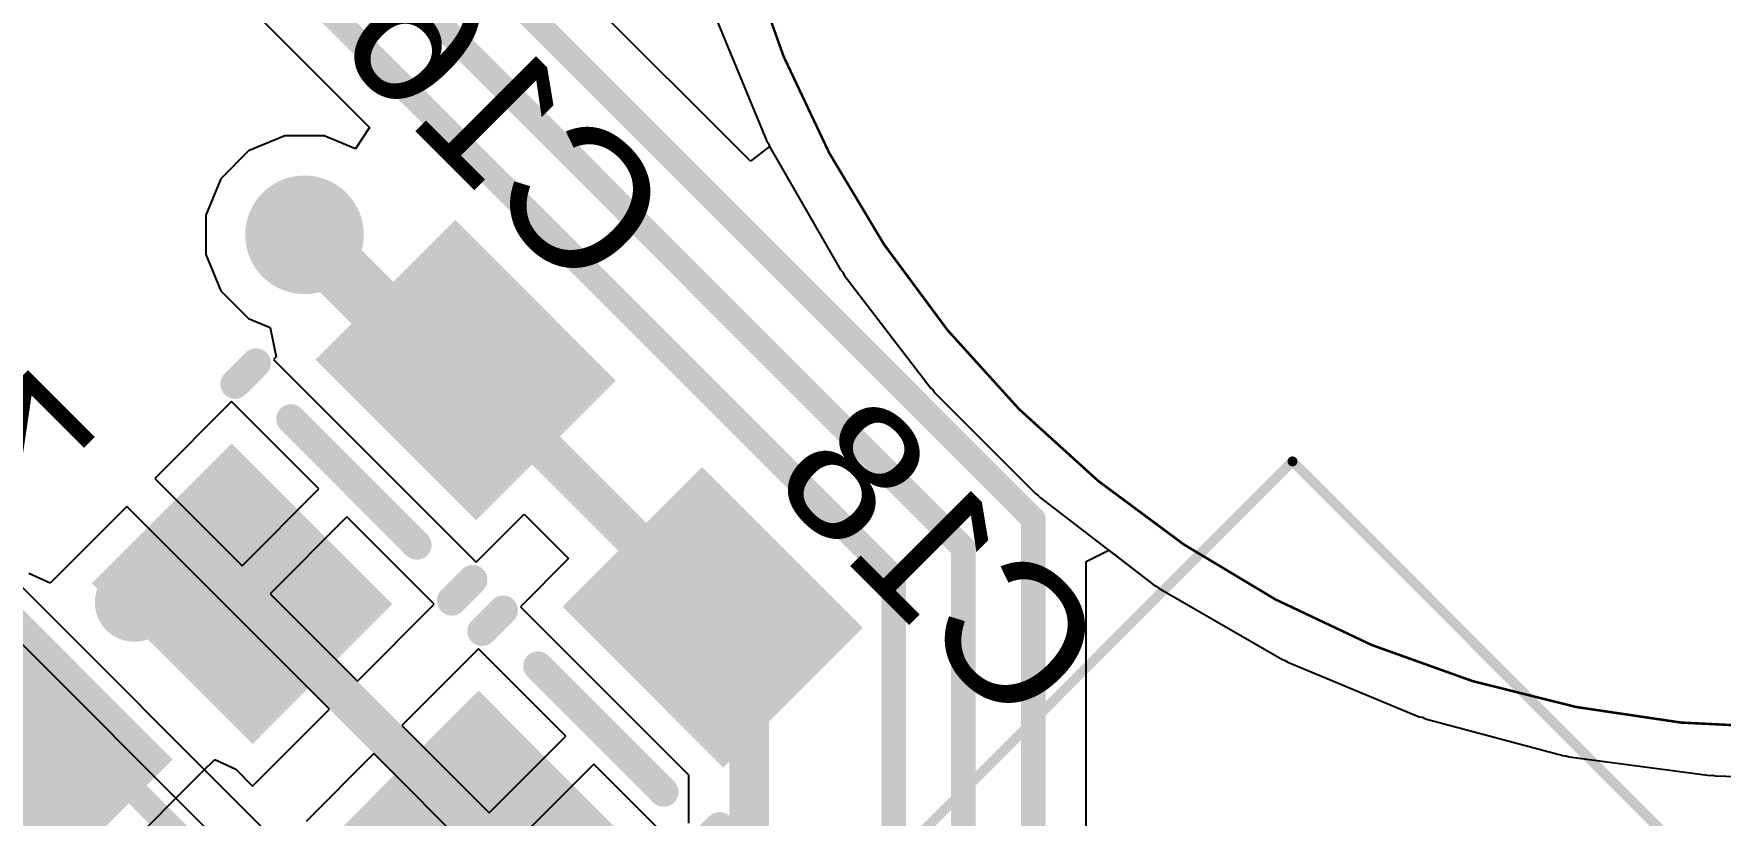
# Model space of a CAD drawing. Header units: inches. Extents: x -0.1 to 88.5, y -0.1 to 66.5.
# Drawn here: x 11.63 to 20.16, y 14.56 to 18.52 of the extents above; entities that cross this region are included whole.
import ezdxf

# ---------------------------------------------------------------- set-up
doc = ezdxf.new("R2010")
doc.units = ezdxf.units.IN
for name, color, linetype in [('Bottom Layer', 5, 'Continuous'), ('Bottom Overlay', 54, 'Continuous'), ('Bottom Paste', 16, 'Continuous'), ('Bottom Solder', 6, 'Continuous'), ('Mechanical 13', 56, 'Continuous'), ('Mechanical 15', 56, 'Continuous'), ('Mechanical 3', 76, 'Continuous'), ('Top Layer', 1, 'Continuous'), ('Via Holes', 16, 'Continuous')]:
    doc.layers.add(name, color=color, linetype=linetype)
doc.styles.add('Arial', font='', dxfattribs={"height": 0.2})
doc.styles.get('Arial').set_extended_font_data('Arial')

# ---------------------------------------------------------------- blocks, each defined once
blk = doc.blocks.new('LQFP48_B_81')
at = {"layer": 'Mechanical 15'}
for points in [[(-5.19999976, -5.19999976, 0.0499999, 0.0499999, 0), (-5.19999976, 5.19999976, 0.0499999, 0.0499999, 0)], [(-5.19999976, 5.19999976, 0.0499999, 0.0499999, 0), (5.19999976, 5.19999976, 0.0499999, 0.0499999, 0)]]:
    blk.add_lwpolyline(points, format="xyseb", dxfattribs=at)
blk.add_lwpolyline([(-5.2124991, 5.19999976, 0.02499868, 0.02499868, 1), (-5.18750042, 5.19999976, 0.02499868, 0.02499868, 1)], format="xyseb", close=True, dxfattribs=at)
blk.add_lwpolyline([(-5.2124991, 5.19999976, 0.02499868, 0.02499868, 1), (-5.18750042, 5.19999976, 0.02499868, 0.02499868, 1)], format="xyseb", close=True, dxfattribs=at)
blk = doc.blocks.new('QSMD3_2_2_5_B_83')
at = {"layer": 'Bottom Layer'}
for points in [[(-0.52500022, 2.95000045), (0.52500022, 2.95000045), (0.52500022, 1.65000051), (-0.52500022, 1.65000051)], [(1.32499862, 2.95000045), (2.37499906, 2.95000045), (2.37499906, 1.65000051), (1.32499862, 1.65000051)], [(-0.52500022, 0.64999997), (0.52500022, 0.64999997), (0.52500022, -0.64999997), (-0.52500022, -0.64999997)], [(1.32499608, 0.64999997), (2.37499652, 0.64999997), (2.37499652, -0.64999997), (1.32499608, -0.64999997)]]:
    blk.add_hatch(color=5, dxfattribs=at).paths.add_polyline_path(points)
at = {"layer": 'Bottom Paste'}
for points in [[(-0.52500022, 2.95000045), (0.52500022, 2.95000045), (0.52500022, 1.65000051), (-0.52500022, 1.65000051)], [(1.32499862, 2.95000045), (2.37499906, 2.95000045), (2.37499906, 1.65000051), (1.32499862, 1.65000051)], [(-0.52500022, 0.64999997), (0.52500022, 0.64999997), (0.52500022, -0.64999997), (-0.52500022, -0.64999997)], [(1.32499608, 0.64999997), (2.37499652, 0.64999997), (2.37499652, -0.64999997), (1.32499608, -0.64999997)]]:
    blk.add_hatch(color=16, dxfattribs=at).paths.add_polyline_path(points)
at = {"layer": 'Bottom Solder'}
for points in [[(-0.57500012, 3.00000035), (0.57500012, 3.00000035), (0.57500012, 1.60000061), (-0.57500012, 1.60000061)], [(1.27499872, 3.00000035), (2.42499896, 3.00000035), (2.42499896, 1.60000061), (1.27499872, 1.60000061)], [(-0.57500012, 0.69999987), (0.57500012, 0.69999987), (0.57500012, -0.69999987), (-0.57500012, -0.69999987)], [(1.27499618, 0.69999987), (2.42499642, 0.69999987), (2.42499642, -0.69999987), (1.27499618, -0.69999987)]]:
    blk.add_hatch(color=6, dxfattribs=at).paths.add_polyline_path(points)
at = {"layer": 'Bottom Overlay'}
for points in [[(-0.32499808, 1.0200005, 0.127, 0.127, 0), (-0.32499808, 1.18000018, 0.127, 0.127, 0)], [(2.175002, 1.0200005, 0.127, 0.127, 0), (2.175002, 1.18000018, 0.127, 0.127, 0)]]:
    blk.add_lwpolyline(points, format="xyseb", dxfattribs=at)
for points in [[(-0.35674808, 1.18000018, 0.0635, 0.0635, 1), (-0.29324808, 1.18000018, 0.0635, 0.0635, 1)], [(2.143252, 1.18000018, 0.0635, 0.0635, 1), (2.206752, 1.18000018, 0.0635, 0.0635, 1)], [(-0.35674808, 1.0200005, 0.0635, 0.0635, 1), (-0.29324808, 1.0200005, 0.0635, 0.0635, 1)], [(2.143252, 1.0200005, 0.0635, 0.0635, 1), (2.206752, 1.0200005, 0.0635, 0.0635, 1)]]:
    blk.add_lwpolyline(points, format="xyseb", close=True, dxfattribs=at)
at = {"layer": 'Mechanical 13'}
for points in [[(-0.32499808, -0.4499991, 0.127, 0.127, 0), (-0.32499808, 2.74999958, 0.127, 0.127, 0)], [(2.175002, 2.74999958, 0.127, 0.127, 0), (-0.32499808, 2.74999958, 0.127, 0.127, 0)], [(2.175002, -0.4499991, 0.127, 0.127, 0), (2.175002, 2.74999958, 0.127, 0.127, 0)], [(2.175002, -0.4499991, 0.127, 0.127, 0), (-0.32499808, -0.4499991, 0.127, 0.127, 0)]]:
    blk.add_lwpolyline(points, format="xyseb", dxfattribs=at)
for points in [[(-0.35674808, 2.74999958, 0.0635, 0.0635, 1), (-0.29324808, 2.74999958, 0.0635, 0.0635, 1)], [(-0.35674808, 2.74999958, 0.0635, 0.0635, 1), (-0.29324808, 2.74999958, 0.0635, 0.0635, 1)], [(2.143252, 2.74999958, 0.0635, 0.0635, 1), (2.206752, 2.74999958, 0.0635, 0.0635, 1)], [(2.143252, 2.74999958, 0.0635, 0.0635, 1), (2.206752, 2.74999958, 0.0635, 0.0635, 1)], [(-0.90000074, 0, 0.1999996, 0.1999996, 1), (-1.10000034, 0, 0.1999996, 0.1999996, 1)], [(-1.15000024, 0, 0.0999998, 0.0999998, 1), (-1.05000044, 0, 0.0999998, 0.0999998, 1)], [(-0.95000064, 0, 0.0999998, 0.0999998, 1), (-0.8500008399999999, 0, 0.0999998, 0.0999998, 1)], [(-0.35674808, -0.4499991, 0.0635, 0.0635, 1), (-0.29324808, -0.4499991, 0.0635, 0.0635, 1)], [(-0.35674808, -0.4499991, 0.0635, 0.0635, 1), (-0.29324808, -0.4499991, 0.0635, 0.0635, 1)], [(2.143252, -0.4499991, 0.0635, 0.0635, 1), (2.206752, -0.4499991, 0.0635, 0.0635, 1)], [(2.143252, -0.4499991, 0.0635, 0.0635, 1), (2.206752, -0.4499991, 0.0635, 0.0635, 1)]]:
    blk.add_lwpolyline(points, format="xyseb", close=True, dxfattribs=at)
blk = doc.blocks.new('0603C_B_124')
at = {"layer": 'Bottom Layer'}
for points in [[(-0.3500005699999999, 0.5250002199999999), (-0.3500005700000001, -0.52500022), (-1.25000131, -0.5250002199999999), (-1.25000131, 0.52500022)], [(1.24999877, 0.5250002199999999), (1.24999877, -0.52500022), (0.3499980299999999, -0.5250002199999999), (0.34999803, 0.52500022)]]:
    blk.add_hatch(color=5, dxfattribs=at).paths.add_polyline_path(points)
at = {"layer": 'Bottom Paste'}
for points in [[(-0.3500005699999999, 0.5250002199999999), (-0.3500005700000001, -0.52500022), (-1.25000131, -0.5250002199999999), (-1.25000131, 0.52500022)], [(1.24999877, 0.5250002199999999), (1.24999877, -0.52500022), (0.3499980299999999, -0.5250002199999999), (0.34999803, 0.52500022)]]:
    blk.add_hatch(color=16, dxfattribs=at).paths.add_polyline_path(points)
at = {"layer": 'Bottom Solder'}
for points in [[(-0.3000006699999999, 0.5750001199999999), (-0.3000006700000001, -0.57500012), (-1.30000121, -0.5750001199999999), (-1.30000121, 0.57500012)], [(1.29999867, 0.5750001199999999), (1.29999867, -0.57500012), (0.2999981299999999, -0.5750001199999999), (0.29999813, 0.57500012)]]:
    blk.add_hatch(color=6, dxfattribs=at).paths.add_polyline_path(points)
at = {"layer": 'Bottom Overlay'}
for points in [[(-0.07500366, 0.77499972, 0.1499997, 0.1499997, 0), (0.07499858, 0.77499972, 0.1499997, 0.1499997, 0)], [(0, 0.4500016399999999, 0.1499997, 0.1499997, 0), (0, -0.4500016399999999, 0.1499997, 0.1499997, 0)], [(-0.07500366, -0.77499972, 0.1499997, 0.1499997, 0), (0.07499858, -0.77499972, 0.1499997, 0.1499997, 0)]]:
    blk.add_lwpolyline(points, format="xyseb", dxfattribs=at)
for points in [[(-0.11250422, 0.77499972, 0.07499858, 0.07499858, 1), (-0.0375031, 0.77499972, 0.07499858, 0.07499858, 1)], [(0.03749802, 0.77499972, 0.07499858, 0.07499858, 1), (0.11249914, 0.77499972, 0.07499858, 0.07499858, 1)], [(-0.03750056, 0.4500016399999999, 0.07499858, 0.07499858, 1), (0.03750056, 0.4500016399999999, 0.07499858, 0.07499858, 1)], [(-0.03750056, -0.4500016399999999, 0.07499858, 0.07499858, 1), (0.03750056, -0.4500016399999999, 0.07499858, 0.07499858, 1)], [(-0.11250422, -0.77499972, 0.07499858, 0.07499858, 1), (-0.0375031, -0.77499972, 0.07499858, 0.07499858, 1)], [(0.03749802, -0.77499972, 0.07499858, 0.07499858, 1), (0.11249914, -0.77499972, 0.07499858, 0.07499858, 1)]]:
    blk.add_lwpolyline(points, format="xyseb", close=True, dxfattribs=at)
blk = doc.blocks.new('0603C_B_126')
at = {"layer": 'Bottom Layer'}
for points in [[(-0.3500005699999999, 0.5250002199999999), (-0.3500005700000001, -0.52500022), (-1.25000131, -0.5250002199999999), (-1.25000131, 0.52500022)], [(1.24999877, 0.5250002199999999), (1.24999877, -0.52500022), (0.3499980299999999, -0.5250002199999999), (0.34999803, 0.52500022)]]:
    blk.add_hatch(color=5, dxfattribs=at).paths.add_polyline_path(points)
at = {"layer": 'Bottom Paste'}
for points in [[(-0.3500005699999999, 0.5250002199999999), (-0.3500005700000001, -0.52500022), (-1.25000131, -0.5250002199999999), (-1.25000131, 0.52500022)], [(1.24999877, 0.5250002199999999), (1.24999877, -0.52500022), (0.3499980299999999, -0.5250002199999999), (0.34999803, 0.52500022)]]:
    blk.add_hatch(color=16, dxfattribs=at).paths.add_polyline_path(points)
at = {"layer": 'Bottom Solder'}
for points in [[(-0.3000006699999999, 0.5750001199999999), (-0.3000006700000001, -0.57500012), (-1.30000121, -0.5750001199999999), (-1.30000121, 0.57500012)], [(1.29999867, 0.5750001199999999), (1.29999867, -0.57500012), (0.2999981299999999, -0.5750001199999999), (0.29999813, 0.57500012)]]:
    blk.add_hatch(color=6, dxfattribs=at).paths.add_polyline_path(points)
at = {"layer": 'Bottom Overlay'}
for points in [[(-0.07500366, 0.77499972, 0.1499997, 0.1499997, 0), (0.07499858, 0.77499972, 0.1499997, 0.1499997, 0)], [(0, 0.4500016399999999, 0.1499997, 0.1499997, 0), (0, -0.4500016399999999, 0.1499997, 0.1499997, 0)], [(-0.07500366, -0.77499972, 0.1499997, 0.1499997, 0), (0.07499858, -0.77499972, 0.1499997, 0.1499997, 0)]]:
    blk.add_lwpolyline(points, format="xyseb", dxfattribs=at)
for points in [[(-0.11250422, 0.77499972, 0.07499858, 0.07499858, 1), (-0.0375031, 0.77499972, 0.07499858, 0.07499858, 1)], [(0.03749802, 0.77499972, 0.07499858, 0.07499858, 1), (0.11249914, 0.77499972, 0.07499858, 0.07499858, 1)], [(-0.03750056, 0.4500016399999999, 0.07499858, 0.07499858, 1), (0.03750056, 0.4500016399999999, 0.07499858, 0.07499858, 1)], [(-0.03750056, -0.4500016399999999, 0.07499858, 0.07499858, 1), (0.03750056, -0.4500016399999999, 0.07499858, 0.07499858, 1)], [(-0.11250422, -0.77499972, 0.07499858, 0.07499858, 1), (-0.0375031, -0.77499972, 0.07499858, 0.07499858, 1)], [(0.03749802, -0.77499972, 0.07499858, 0.07499858, 1), (0.11249914, -0.77499972, 0.07499858, 0.07499858, 1)]]:
    blk.add_lwpolyline(points, format="xyseb", close=True, dxfattribs=at)

msp = doc.modelspace()

# ---------------------------------------------------------------- hatches: boundary and pattern name
at = {"layer": 'Bottom Layer'}
h = msp.add_hatch(color=5, dxfattribs=at)
edge = h.paths.add_edge_path()
edge.add_arc((12.9999994, 17.50000056), 0.2999994, 0, 360)
at = {"layer": 'Top Layer'}
h = msp.add_hatch(color=1, dxfattribs=at)
edge = h.paths.add_edge_path()
edge.add_arc((12.9999994, 17.50000056), 0.2999994, 0, 360)
at = {"layer": 'Via Holes'}
h = msp.add_hatch(color=7, dxfattribs=at)
edge = h.paths.add_edge_path()
edge.add_arc((12.9999994, 17.50000056), 0.1499997, 0, 360)

# ---------------------------------------------------------------- linework, layer by layer
at = {"layer": 'Bottom Layer'}
for p, q in [((15.2562687, 17.8722401), (12.76764274, 20.36086606)), ((11.63913598, 19.7323583), (13.32918848, 18.04230834)), ((15.06275372, 18.64089236), (15.33806686, 17.97622262)), ((13.32918848, 18.04230834), (13.25724806, 17.93464282)), ((12.90054316, 17.99999956), (12.71677162, 17.92388084)), ((13.09945564, 17.99999956), (12.90054316, 17.99999956)), ((13.25724806, 17.93464282), (13.09945564, 17.99999956)), ((15.3528141, 17.94632174), (15.2562687, 17.8722401)), ((15.33806686, 17.97622262), (15.34740898, 17.96223992)), ((15.34740898, 17.96223992), (15.3528141, 17.94632174)), ((12.71677162, 17.92388084), (12.57611912, 17.78322834)), ((12.57611912, 17.78322834), (12.5000004, 17.5994568)), ((12.5000004, 17.5994568), (12.5000004, 17.40054432)), ((12.5000004, 17.40054432), (12.57611912, 17.21677278)), ((12.57611912, 17.21677278), (12.71677162, 17.07612028)), ((12.71677162, 17.07612028), (12.82597638, 17.03088796)), ((12.82597638, 17.03088796), (12.85736062, 16.88266626)), ((12.85736062, 16.88266626), (12.84341094, 16.86871658)), ((12.84341094, 16.86871658), (13.86871496, 15.84341256)), ((12.6312803, 16.65658594), (12.24237074, 16.26767638)), ((13.07322252, 16.21464372), (12.6312803, 16.65658594)), ((12.24237074, 16.26767638), (12.68431296, 15.8257367)), ((12.68431296, 15.8257367), (13.07322252, 16.21464372)), ((12.10095116, 16.1262568), (11.77294826, 15.7982539)), ((12.6136019, 15.61360352), (12.10095116, 16.1262568)), ((13.2146421, 16.07322414), (12.82573508, 15.68431458)), ((13.65658432, 15.63128192), (13.2146421, 16.07322414)), ((13.86871496, 15.84341256), (14.11204188, 16.08673948)), ((14.11204188, 16.08673948), (14.33674044, 15.862046)), ((16.95595796, 15.84805822), (17.06986172, 15.90422778)), ((17.06986172, 15.90422778), (17.29554834, 15.73105312)), ((11.77294826, 15.7982539), (11.7120416, 15.73734978)), ((14.33674044, 15.862046), (14.09341098, 15.61871654)), ((16.95595796, 14.43058836), (16.95595796, 15.84805822)), ((11.7120416, 15.73734978), (11.6053108, 15.78628542)), ((17.29554834, 15.73105312), (17.31063086, 15.723616)), ((17.31063086, 15.723616), (17.32327244, 15.7125289)), ((17.32327244, 15.7125289), (17.9463192, 15.3528141)), ((12.82573508, 15.68431458), (13.26767476, 15.24237236)), ((13.26767476, 15.24237236), (13.65658432, 15.63128192)), ((13.12625518, 15.10095278), (12.6136019, 15.61360352)), ((14.09341098, 15.61871654), (14.94412302, 14.7680045)), ((13.88128034, 15.4065859), (13.49237078, 15.01767634)), ((14.32322256, 14.96464368), (13.88128034, 15.4065859)), ((17.9463192, 15.3528141), (17.96223992, 15.34740898)), ((17.96223992, 15.34740898), (17.97622262, 15.33806686)), ((17.97622262, 15.33806686), (18.64089236, 15.06275372)), ((12.73734562, 14.71204322), (13.12625518, 15.10095278)), ((18.64089236, 15.06275372), (18.65738458, 15.05947204)), ((18.65738458, 15.05947204), (18.67246202, 15.05203746)), ((18.67246202, 15.05203746), (19.36738062, 14.8658326)), ((13.49237078, 15.01767634), (13.934313, 14.57573666)), ((13.934313, 14.57573666), (14.32322256, 14.96464368)), ((13.3509512, 14.87625676), (13.00778196, 14.53308752)), ((13.86360194, 14.36360348), (13.3509512, 14.87625676)), ((19.36738062, 14.8658326), (19.38415986, 14.86473278)), ((19.38415986, 14.86473278), (19.40008312, 14.85932766)), ((19.40008312, 14.85932766), (20.11336084, 14.76542386)), ((11.82606474, 14.12667736), (12.48458514, 14.78519776)), ((12.48458514, 14.78519776), (12.5454918, 14.84610188)), ((12.5454918, 14.84610188), (12.6522226, 14.79716624)), ((12.6522226, 14.79716624), (12.73734562, 14.71204322)), ((14.46464214, 14.8232241), (14.00502406, 14.36360348)), ((14.81712302, 14.47074322), (14.46464214, 14.8232241)), ((14.94412302, 14.7680045), (14.94412302, 14.52334916)), ((20.11336084, 14.76542386), (20.12597702, 14.7662519)), ((20.12597702, 14.7662519), (20.13829348, 14.76337916)), ((20.13829348, 14.76337916), (20.49801082, 14.75160372))]:
    msp.add_line(p, q, dxfattribs=at)
for points in [[(12.5000004, 20.25000268, 0.12500102, 0.12500102, 0), (16.68831562, 16.06168746, 0.12500102, 0.12500102, 0)], [(11.74999936, 20.00000064, 0.12500102, 0.12500102, 0), (15.9812101, 15.7687899, 0.12500102, 0.12500102, 0)], [(12.2500009, 20.00000064, 0.12500102, 0.12500102, 0), (16.33476286, 15.91523868, 0.12500102, 0.12500102, 0)], [(12.9999994, 17.50000056, 0.2999994, 0.2999994, 0), (13.68431604, 16.81568392, 0.2999994, 0.2999994, 0)], [(13.68431604, 16.81568392, 0.1999996, 0.1999996, 0), (13.8156823, 16.81568392, 0.1999996, 0.1999996, 0)], [(13.8156823, 16.81567884, 0.1999996, 0.1999996, 0), (13.8156823, 16.81568392, 0.1999996, 0.1999996, 0)], [(13.8156823, 16.81567884, 0.1999996, 0.1999996, 0), (15.24999998, 15.38136116, 0.1999996, 0.1999996, 0)], [(16.68831562, 14.2007717, 0.12500102, 0.12500102, 0), (16.68831562, 16.06168746, 0.12500102, 0.12500102, 0)], [(16.33476286, 13.84721894, 0.12500102, 0.12500102, 0), (16.33476286, 15.91523868, 0.12500102, 0.12500102, 0)], [(15.9812101, 13.49366618, 0.12500102, 0.12500102, 0), (15.9812101, 15.7687899, 0.12500102, 0.12500102, 0)], [(12.68431296, 15.68431458, 0.1999996, 0.1999996, 0), (13.934313, 14.43431454, 0.1999996, 0.1999996, 0)], [(15.24999998, 13.5177657, 0.1999996, 0.1999996, 0), (15.24999998, 15.38136116, 0.1999996, 0.1999996, 0)]]:
    msp.add_lwpolyline(points, format="xyseb", dxfattribs=at)
for points in [[(12.92500082, 17.50000056, 0.1499997, 0.1499997, 1), (13.07499798, 17.50000056, 0.1499997, 0.1499997, 1)], [(13.60931746, 16.81568392, 0.1499997, 0.1499997, 1), (13.75931462, 16.81568392, 0.1499997, 0.1499997, 1)], [(13.63431614, 16.81568392, 0.0999998, 0.0999998, 1), (13.73431594, 16.81568392, 0.0999998, 0.0999998, 1)], [(13.7656824, 16.81568392, 0.0999998, 0.0999998, 1), (13.8656822, 16.81568392, 0.0999998, 0.0999998, 1)], [(13.7656824, 16.81568392, 0.0999998, 0.0999998, 1), (13.8656822, 16.81568392, 0.0999998, 0.0999998, 1)], [(13.7656824, 16.81567884, 0.0999998, 0.0999998, 1), (13.8656822, 16.81567884, 0.0999998, 0.0999998, 1)], [(13.7656824, 16.81567884, 0.0999998, 0.0999998, 1), (13.8656822, 16.81567884, 0.0999998, 0.0999998, 1)], [(16.657066, 16.06168746, 0.06249923999999999, 0.06249923999999999, 1), (16.71956524, 16.06168746, 0.06249923999999999, 0.06249923999999999, 1)], [(16.657066, 16.06168746, 0.06249923999999999, 0.06249923999999999, 1), (16.71956524, 16.06168746, 0.06249923999999999, 0.06249923999999999, 1)], [(16.30351324, 15.91523868, 0.06249923999999999, 0.06249923999999999, 1), (16.36601248, 15.91523868, 0.06249923999999999, 0.06249923999999999, 1)], [(16.30351324, 15.91523868, 0.06249923999999999, 0.06249923999999999, 1), (16.36601248, 15.91523868, 0.06249923999999999, 0.06249923999999999, 1)], [(15.94996048, 15.7687899, 0.06249923999999999, 0.06249923999999999, 1), (16.01245972, 15.7687899, 0.06249923999999999, 0.06249923999999999, 1)], [(15.94996048, 15.7687899, 0.06249923999999999, 0.06249923999999999, 1), (16.01245972, 15.7687899, 0.06249923999999999, 0.06249923999999999, 1)], [(12.63431306, 15.68431458, 0.0999998, 0.0999998, 1), (12.73431286, 15.68431458, 0.0999998, 0.0999998, 1)], [(15.20000008, 15.38136116, 0.0999998, 0.0999998, 1), (15.29999988, 15.38136116, 0.0999998, 0.0999998, 1)], [(15.20000008, 15.38136116, 0.0999998, 0.0999998, 1), (15.29999988, 15.38136116, 0.0999998, 0.0999998, 1)]]:
    msp.add_lwpolyline(points, format="xyseb", close=True, dxfattribs=at)
at = {"layer": 'Mechanical 3'}
msp.add_lwpolyline([(20.50634964, 15.00635048, 0.0127, 0.0127, -0.4142135623730951), (15.00635048, 20.50634964, 0.0127, 0.0127, 0)], format="xyseb", dxfattribs=at)
at = {"layer": 'Top Layer'}
for p, q in [((7.50000024, 19.4999991), (14.12499842, 12.87499838)), ((14.26918406, 13.01919672), (8.5869018, 18.70148406)), ((15.06275372, 18.64089236), (15.33806686, 17.97622262)), ((15.33806686, 17.97622262), (15.34740898, 17.96223992)), ((15.34740898, 17.96223992), (15.3528141, 17.9463192)), ((15.3528141, 17.9463192), (15.7125289, 17.32327244)), ((15.7125289, 17.32327244), (15.723616, 17.31063086)), ((15.723616, 17.31063086), (15.73105312, 17.29554834)), ((15.73105312, 17.29554834), (16.1690177, 16.7247824)), ((16.1690177, 16.7247824), (16.18165928, 16.7136953)), ((16.18165928, 16.7136953), (16.1910014, 16.69971514)), ((16.1910014, 16.69971514), (16.69971514, 16.1910014)), ((16.69971514, 16.1910014), (16.7136953, 16.18165928)), ((16.7136953, 16.18165928), (16.7247824, 16.1690177)), ((16.7247824, 16.1690177), (17.29554834, 15.73105312)), ((17.29554834, 15.73105312), (17.31063086, 15.723616)), ((17.31063086, 15.723616), (17.32327244, 15.7125289)), ((17.32327244, 15.7125289), (17.9463192, 15.3528141)), ((17.9463192, 15.3528141), (17.96223992, 15.34740898)), ((17.96223992, 15.34740898), (17.97622262, 15.33806686)), ((17.97622262, 15.33806686), (18.64089236, 15.06275372)), ((18.64089236, 15.06275372), (18.65738458, 15.05947204)), ((18.65738458, 15.05947204), (18.67246202, 15.05203746)), ((18.67246202, 15.05203746), (19.36738062, 14.8658326)), ((19.36738062, 14.8658326), (19.38415986, 14.86473278)), ((19.38415986, 14.86473278), (19.40008312, 14.85932766)), ((19.40008312, 14.85932766), (20.11336084, 14.76542386)), ((20.11336084, 14.76542386), (20.12597702, 14.7662519)), ((20.12597702, 14.7662519), (20.13829348, 14.76337916)), ((20.13829348, 14.76337916), (20.49801082, 14.75160372))]:
    msp.add_line(p, q, dxfattribs=at)

# ---------------------------------------------------------------- block references
for name, p, rotation in [('0603C_B_126', (13.2499989, 16.25000052), 45), ('0603C_B_124', (14.49999894, 15.00000048), 45), ('LQFP48_B_81', (17.99999956, 8.99999978), 315), ('QSMD3_2_2_5_B_83', (11.43180086, 14.93449134), 225)]:
    msp.add_blockref(name, p, dxfattribs=dict(rotation=rotation))

# ---------------------------------------------------------------- texts
at = {"layer": 'Bottom Overlay', "style": 'Arial', "text_generation_flag": 2}
for s, p in [('C16', (14.41132246, 17.17428112)), ('ZQ1', (11.4901599, 15.93558408)), ('C18', (16.61134854, 14.97430838))]:
    msp.add_text(s, height=0.7000011399999999, rotation=315, dxfattribs=at).set_placement(p)

doc.saveas('drawing.dxf')
